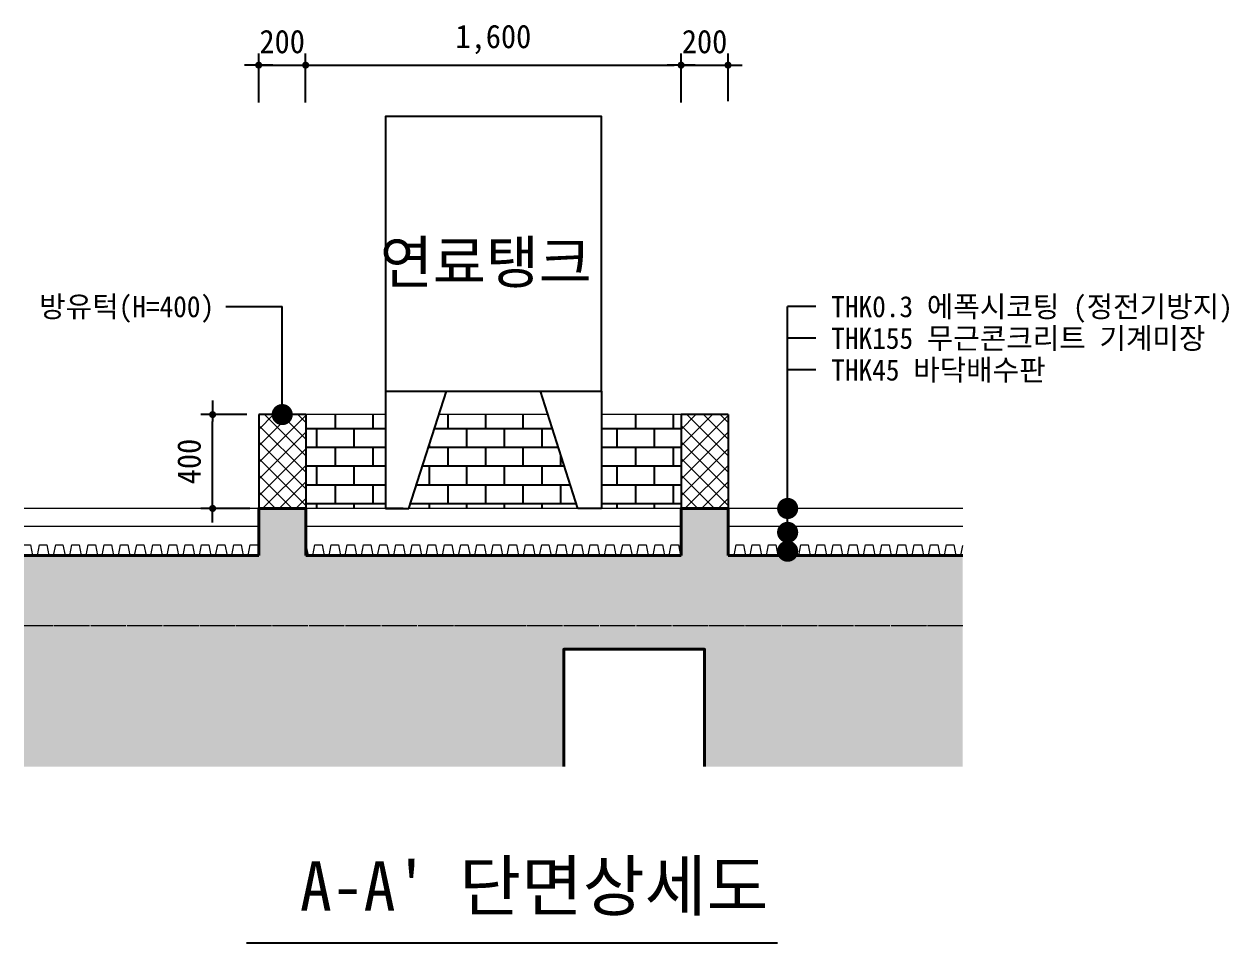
# Model space of a CAD drawing. Header units: inches. Extents: x 2004 to 150234, y 6875187 to 6994525.
# Drawn here: x 60718 to 70987, y 6963624 to 6971455 of the extents above; entities that cross this region are included whole.
import ezdxf
from ezdxf.enums import TextEntityAlignment as Align

# ---------------------------------------------------------------- set-up
doc = ezdxf.new("R2010")
doc.units = ezdxf.units.IN
doc.header["$MEASUREMENT"] = 0
doc.linetypes.add('CEN', pattern=[62, 60, -1, 0, -1])
doc.linetypes.add('HID', pattern=[2.3, 1.5, -0.8])
doc.layers.get('0').update_dxf_attribs({"linetype": 'CONTINUOUS'})
for name, color, linetype in [('A-CHK', 7, 'CONTINUOUS'), ('A-CONC-SOLD', 253, 'CEN'), ('A-ELEV-PATT', 252, 'CONTINUOUS')]:
    doc.layers.add(name, color=color, linetype=linetype)
for name, color, linetype, lineweight in [('A-CNTL', 1, 'CEN', 15), ('A-CONC-LIN1', 2, 'CONTINUOUS', 40), ('A-DIMS', 7, 'CONTINUOUS', 25), ('A-ELEV-LIN3', 8, 'CONTINUOUS', 18), ('A-MKXS-LEAD', 7, 'CONTINUOUS', 25), ('A-MKXS-TEXT1', 3, 'CONTINUOUS', 25), ('A-SECT-MESH', 8, 'HID', 18), ('A-WAXM-BLOC', 3, 'CONTINUOUS', 25), ('A-XXXX-DRBD', 9, 'CONTINUOUS', 20), ('A-XXXX-FIN2', 6, 'CONTINUOUS', 20), ('A-XXXX-HATC', 8, 'CONTINUOUS', 18), ('A-XXXX-TXT1', 3, 'CONTINUOUS', 25)]:
    doc.layers.add(name, color=color, linetype=linetype, lineweight=lineweight)
doc.styles.add('HY울릉도L', font='H2GTRE.TTF')
doc.styles.get("Standard").update_dxf_attribs({"font": 'SIMPLEX.shx'})
doc.styles.add('돋움체', font='')
doc.styles.get('돋움체').set_extended_font_data('DotumChe')
doc.linetypes.add('와이어메쉬', pattern='A,1,-1,1,-1,1,-1,["X",Standard,S=1,R=0,X=-0.3,Y=-0.5],-1,1,-1,1,-1', length=11)
doc.dimstyles.new('CDIM', dxfattribs={"dimtxt": 2, "dimasz": 0.6, "dimexe": 1, "dimexo": 1, "dimgap": 1, "dimtad": 1, "dimdec": 0, "dimrnd": 0.5, "dimzin": 0, "dimdsep": 32, "dimlunit": 6, "dimtxsty": 'HY울릉도L', "dimblk1": '_CIDOT', "dimblk2": '_CIDOT', "dimsah": 1, "dimcen": 4.5, "dimclrd": 2, "dimclre": 2, "dimclrt": 7, "dimadec": 0, "dimazin": 0, "dimtfac": 1, "dimtdec": 0, "dimtix": 1, "dimtmove": 2, "dimatfit": 1, "dimldrblk": '_CIDOT', "dimfxl": 1, "dimtolj": 1, "dimtzin": 0, "dimlwd": -1, "dimarcsym": 0})

# ---------------------------------------------------------------- blocks, each defined once
blk = doc.blocks.new('_CIDOT')
at = {"color": 0, "linetype": 'ByBlock'}
blk.add_line((2, 0), (-1, 0), dxfattribs=at)
at = {"color": 0, "linetype": 'ByBlock', "const_width": 0.5}
blk.add_lwpolyline([(-0.25, 0, 1), (0.25, 0, 1)], format="xyb", close=True, dxfattribs=at)
blk = doc.blocks.new('*D110')
at = {"layer": 'A-DIMS', "lineweight": -2, "transparency": 16777216}
for p, q in [((62618, 6968127), (62225, 6968127)), ((62643, 6967327), (62225, 6967327))]:
    blk.add_line(p, q, dxfattribs=at)
at = {"layer": 'A-DIMS', "transparency": 16777216}
blk.add_line((62325, 6967387), (62325, 6968067), dxfattribs=at)
at = {"layer": 'A-DIMS', "transparency": 16777216, "xscale": 60, "yscale": 60, "zscale": 60}
for p, rotation in [((62325, 6968127), 90), ((62325, 6967327), 270)]:
    blk.add_blockref('_CIDOT', p, dxfattribs=dict(at, rotation=rotation))
at = {"layer": 'A-DIMS', "color": 3, "transparency": 16777216, "insert": (62125, 6967727), "char_height": 200, "attachment_point": 5, "rotation": 90, "style": '돋움체'}
blk.add_mtext('\\A1;400', dxfattribs=at)
blk = doc.blocks.new('*D279')
at = {"layer": 'A-DIMS', "lineweight": -2, "transparency": 16777216}
for p, q in [((62718, 6970787), (62718, 6971205)), ((63118, 6970799), (63118, 6971205))]:
    blk.add_line(p, q, dxfattribs=at)
at = {"layer": 'A-DIMS', "transparency": 16777216}
for p, q in [((62658, 6971105), (62598, 6971105)), ((62718, 6971105), (63118, 6971105)), ((63178, 6971105), (63238, 6971105))]:
    blk.add_line(p, q, dxfattribs=at)
at = {"layer": 'A-DIMS', "transparency": 16777216, "xscale": 60, "yscale": 60, "zscale": 60}
blk.add_blockref('_CIDOT', (62718, 6971105), dxfattribs=at)
at = {"layer": 'A-DIMS', "transparency": 16777216, "xscale": 60, "yscale": 60, "zscale": 60, "rotation": 180}
blk.add_blockref('_CIDOT', (63118, 6971105), dxfattribs=at)
at = {"layer": 'A-DIMS', "color": 3, "transparency": 16777216, "insert": (62918, 6971305), "char_height": 200, "attachment_point": 5, "style": '돋움체'}
blk.add_mtext('\\A1;200', dxfattribs=at)
blk = doc.blocks.new('*D280')
at = {"layer": 'A-DIMS', "lineweight": -2, "transparency": 16777216}
for p, q in [((63118, 6970787), (63118, 6971205)), ((66318, 6970885), (66318, 6971205))]:
    blk.add_line(p, q, dxfattribs=at)
at = {"layer": 'A-DIMS', "transparency": 16777216}
blk.add_line((63178, 6971105), (66258, 6971105), dxfattribs=at)
at = {"layer": 'A-DIMS', "transparency": 16777216, "xscale": 60, "yscale": 60, "zscale": 60, "rotation": 180}
blk.add_blockref('_CIDOT', (63118, 6971105), dxfattribs=at)
at = {"layer": 'A-DIMS', "transparency": 16777216, "xscale": 60, "yscale": 60, "zscale": 60}
blk.add_blockref('_CIDOT', (66318, 6971105), dxfattribs=at)
at = {"layer": 'A-DIMS', "color": 3, "transparency": 16777216, "insert": (64718, 6971324), "char_height": 200, "attachment_point": 5, "style": '돋움체'}
blk.add_mtext('\\A1;1,600', dxfattribs=at)
blk = doc.blocks.new('*D281')
at = {"layer": 'A-DIMS', "lineweight": -2, "transparency": 16777216}
for p, q in [((66318, 6970787), (66318, 6971205)), ((66718, 6970799), (66718, 6971205))]:
    blk.add_line(p, q, dxfattribs=at)
at = {"layer": 'A-DIMS', "transparency": 16777216}
for p, q in [((66258, 6971105), (66198, 6971105)), ((66318, 6971105), (66718, 6971105)), ((66778, 6971105), (66838, 6971105))]:
    blk.add_line(p, q, dxfattribs=at)
at = {"layer": 'A-DIMS', "transparency": 16777216, "xscale": 60, "yscale": 60, "zscale": 60}
blk.add_blockref('_CIDOT', (66318, 6971105), dxfattribs=at)
at = {"layer": 'A-DIMS', "transparency": 16777216, "xscale": 60, "yscale": 60, "zscale": 60, "rotation": 180}
blk.add_blockref('_CIDOT', (66718, 6971105), dxfattribs=at)
at = {"layer": 'A-DIMS', "color": 3, "transparency": 16777216, "insert": (66518, 6971305), "char_height": 200, "attachment_point": 5, "style": '돋움체'}
blk.add_mtext('\\A1;200', dxfattribs=at)

msp = doc.modelspace()

# ---------------------------------------------------------------- hatches: boundary and pattern name
at = {"layer": 'A-CONC-SOLD'}
h = msp.add_hatch(color=256, dxfattribs=at)
h.dxf.hatch_style = 1
h.paths.add_polyline_path([(60718.3, 6966926.8), (60718.3, 6965126.8), (65318.3, 6965126.8), (65318.3, 6966126.8), (66518.3, 6966126.8), (66518.3, 6965126.8), (68718.3, 6965126.8), (68718.3, 6966926.8), (66718.3, 6966926.8), (66718.3, 6967326.8), (66318.3, 6967326.8), (66318.3, 6966926.8), (63118.3, 6966926.8), (63118.3, 6967326.8), (62718.3, 6967326.8), (62718.3, 6966926.8)])
at = {"layer": 'A-ELEV-PATT', "ltscale": 0.5}
h = msp.add_hatch(dxfattribs=at)
h.set_pattern_fill('AR-B816', color=256, scale=20, style=0)
h.set_pattern_definition([(360, (-233107.46, 6952169.4), (4e-14, 160), []), (90, (-233107.46, 6952169.4), (-160, 160), [160, -160])])
h.paths.add_polyline_path([(65638.3, 6968126.8), (65638.3, 6967326.8), (66318.3, 6967326.8), (66318.3, 6968126.8)])
h.paths.add_polyline_path([(63798.3, 6967326.8), (63798.3, 6968126.8), (63118.3, 6968126.8), (63118.3, 6967326.8)])
h.paths.add_polyline_path([(64254.3, 6968126.8), (63998.3, 6967326.8), (65438.3, 6967326.8), (65182.3, 6968126.8)])
at = {"layer": 'A-XXXX-HATC'}
h = msp.add_hatch(dxfattribs=at)
h.set_pattern_fill('블럭단면', color=256, scale=100, style=0)
h.set_pattern_definition([(45, (-7905721.71, 6923399.66), (-70.7106781, 70.7106781), []), (135, (-7905721.71, 6923399.66), (-70.7106781, -70.7106781), [])])
h.paths.add_polyline_path([(62718.3, 6967326.8), (63118.3, 6967326.8), (63118.3, 6968126.8), (62718.3, 6968126.8)])
h = msp.add_hatch(dxfattribs=at)
h.set_pattern_fill('블럭단면', color=256, scale=100, style=0)
h.set_pattern_definition([(45, (-7902121.71, 6923399.66), (-70.7106781, 70.7106781), []), (135, (-7902121.71, 6923399.66), (-70.7106781, -70.7106781), [])])
h.paths.add_polyline_path([(66318.3, 6967326.8), (66718.3, 6967326.8), (66718.3, 6968126.8), (66318.3, 6968126.8)])

# ---------------------------------------------------------------- linework, layer by layer
for p, q in [((63948.3, 6967326.8), (63798.3, 6967326.8)), ((65638.3, 6967326.8), (65488.3, 6967326.8))]:
    msp.add_line(p, q)
at = {"layer": 'A-CHK', "color": 8, "ltscale": 0.5}
for p, q in [((63798.3, 6968326.8), (63798.3, 6967326.8)), ((63998.3, 6967326.8), (64318.3, 6968326.8)), ((65438.3, 6967326.8), (65118.3, 6968326.8)), ((65638.3, 6968326.8), (65638.3, 6967326.8)), ((63798.3, 6967326.8), (63998.3, 6967326.8)), ((65638.3, 6967326.8), (65438.3, 6967326.8))]:
    msp.add_line(p, q, dxfattribs=at)
msp.add_lwpolyline([(63798.3, 6968326.8), (65638.3, 6968326.8), (65638.3, 6970666.8), (63798.3, 6970666.8)], close=True, dxfattribs=at)
at = {"layer": 'A-CNTL', "ltscale": 5}
msp.add_line((68718.3, 6966326.8), (60718.3, 6966326.8), dxfattribs=at)
at = {"layer": 'A-CONC-LIN1'}
for points in [[(63118.3, 6966926.8), (63118.3, 6967326.8), (62718.3, 6967326.8), (62718.3, 6966926.8)], [(66718.3, 6966926.8), (66718.3, 6967326.8), (66318.3, 6967326.8), (66318.3, 6966926.8)], [(60718.3, 6966926.8), (62718.3, 6966926.8)], [(63118.3, 6966926.8), (66318.3, 6966926.8)], [(66718.3, 6966926.8), (68718.3, 6966926.8)], [(66518.3, 6965126.8), (66518.3, 6966126.8), (65318.3, 6966126.8), (65318.3, 6965126.8)]]:
    msp.add_lwpolyline(points, dxfattribs=at)
at = {"layer": 'A-ELEV-LIN3'}
for p, q in [((63798.3, 6968126.8), (63118.3, 6968126.8)), ((65182.3, 6968126.8), (64254.3, 6968126.8)), ((66318.3, 6968126.8), (65638.3, 6968126.8))]:
    msp.add_line(p, q, dxfattribs=at)
at = {"layer": 'A-MKXS-LEAD'}
for p, q in [((62438.3, 6969047.1), (62918.3, 6969047.1)), ((62918.3, 6968126.8), (62918.3, 6969047.1)), ((67226.1, 6966926.8), (67226.1, 6969047.1)), ((67466.1, 6969047.1), (67226.1, 6969047.1)), ((67466.1, 6968777.1), (67226.1, 6968777.1)), ((67466.1, 6968507.1), (67226.1, 6968507.1))]:
    msp.add_line(p, q, dxfattribs=at)
at = {"layer": 'A-MKXS-LEAD', "const_width": 90}
for points in [[(62963.3, 6968126.8, -1), (62873.3, 6968126.8, -1)], [(67181.1, 6967326.8, 1), (67271.1, 6967326.8, 1)], [(67181.1, 6967123.3, 1), (67271.1, 6967123.3, 1)], [(67181.1, 6966962.2, 1), (67271.1, 6966962.2, 1)]]:
    msp.add_lwpolyline(points, format="xyb", close=True, dxfattribs=at)
at = {"layer": 'A-SECT-MESH', "linetype": '와이어메쉬', "ltscale": 30}
for p, q in [((62718.3, 6967171.8), (60718.3, 6967171.8)), ((66318.3, 6967171.8), (63118.3, 6967171.8)), ((68718.3, 6967171.8), (66718.3, 6967171.8))]:
    msp.add_line(p, q, dxfattribs=at)
at = {"layer": 'A-WAXM-BLOC'}
for p, q in [((62718.3, 6968126.8), (62718.3, 6967326.8)), ((63118.3, 6968126.8), (63118.3, 6967326.8)), ((66318.3, 6968126.8), (66318.3, 6967326.8)), ((66718.3, 6968126.8), (66718.3, 6967326.8))]:
    msp.add_line(p, q, dxfattribs=at)
for points in [[(63118.3, 6968126.8), (62718.3, 6968126.8)], [(66718.3, 6968126.8), (66318.3, 6968126.8)]]:
    msp.add_lwpolyline(points, dxfattribs=at)
at = {"layer": 'A-XXXX-DRBD'}
for points in [[(60718.3, 6967016.8), (60773.7, 6967016.8), (60791.1, 6966926.8), (60832.1, 6966926.8), (60849.6, 6967016.8), (60911.7, 6967016.8), (60929.2, 6966926.8), (60970.2, 6966926.8), (60987.7, 6967016.8), (61049.8, 6967016.8), (61067.3, 6966926.8), (61108.2, 6966926.8), (61125.7, 6967016.8), (61187.9, 6967016.8), (61205.3, 6966926.8), (61246.3, 6966926.8), (61263.8, 6967016.8), (61325.9, 6967016.8), (61343.4, 6966926.8), (61384.4, 6966926.8), (61401.9, 6967016.8), (61464, 6967016.8), (61481.5, 6966926.8), (61522.4, 6966926.8), (61539.9, 6967016.8), (61602.1, 6967016.8), (61619.5, 6966926.8), (61660.5, 6966926.8), (61678, 6967016.8), (61740.1, 6967016.8), (61757.6, 6966926.8), (61798.6, 6966926.8), (61816.1, 6967016.8), (61878.2, 6967016.8), (61895.7, 6966926.8), (61936.6, 6966926.8), (61954.1, 6967016.8), (62016.3, 6967016.8), (62033.7, 6966926.8), (62074.7, 6966926.8), (62092.2, 6967016.8), (62154.3, 6967016.8), (62171.8, 6966926.8), (62212.8, 6966926.8), (62230.3, 6967016.8), (62292.4, 6967016.8), (62309.9, 6966926.8), (62350.8, 6966926.8), (62368.3, 6967016.8), (62430.5, 6967016.8), (62447.9, 6966926.8), (62488.9, 6966926.8), (62506.4, 6967016.8), (62568.5, 6967016.8), (62586, 6966926.8), (62627, 6966926.8), (62644.5, 6967016.8), (62706.6, 6967016.8), (62718.3, 6966956.5)], [(63118.3, 6967016.8), (63120.8, 6967016.8), (63138.3, 6966926.8), (63179.3, 6966926.8), (63196.7, 6967016.8), (63258.9, 6967016.8), (63276.3, 6966926.8), (63317.3, 6966926.8), (63334.8, 6967016.8), (63396.9, 6967016.8), (63414.4, 6966926.8), (63455.4, 6966926.8), (63472.9, 6967016.8), (63535, 6967016.8), (63552.5, 6966926.8), (63593.5, 6966926.8), (63610.9, 6967016.8), (63673.1, 6967016.8), (63690.5, 6966926.8), (63731.5, 6966926.8), (63749, 6967016.8), (63811.1, 6967016.8), (63828.6, 6966926.8), (63869.6, 6966926.8), (63887.1, 6967016.8), (63949.2, 6967016.8), (63966.7, 6966926.8), (64007.7, 6966926.8), (64025.1, 6967016.8), (64087.3, 6967016.8), (64104.7, 6966926.8), (64145.7, 6966926.8), (64163.2, 6967016.8), (64225.3, 6967016.8), (64242.8, 6966926.8), (64283.8, 6966926.8), (64301.3, 6967016.8), (64363.4, 6967016.8), (64380.9, 6966926.8), (64421.9, 6966926.8), (64439.3, 6967016.8), (64501.5, 6967016.8), (64518.9, 6966926.8), (64559.9, 6966926.8), (64577.4, 6967016.8), (64639.5, 6967016.8), (64657, 6966926.8), (64698, 6966926.8), (64715.5, 6967016.8), (64777.6, 6967016.8), (64795.1, 6966926.8), (64836.1, 6966926.8), (64853.5, 6967016.8), (64915.7, 6967016.8), (64933.1, 6966926.8), (64974.1, 6966926.8), (64991.6, 6967016.8), (65053.7, 6967016.8), (65071.2, 6966926.8), (65112.2, 6966926.8), (65129.7, 6967016.8), (65191.8, 6967016.8), (65209.3, 6966926.8), (65250.3, 6966926.8), (65267.7, 6967016.8), (65329.9, 6967016.8), (65347.3, 6966926.8), (65388.3, 6966926.8), (65405.8, 6967016.8), (65467.9, 6967016.8), (65485.4, 6966926.8), (65526.4, 6966926.8), (65543.9, 6967016.8), (65606, 6967016.8), (65623.5, 6966926.8), (65664.5, 6966926.8), (65681.9, 6967016.8), (65744.1, 6967016.8), (65761.5, 6966926.8), (65802.5, 6966926.8), (65820, 6967016.8), (65882.1, 6967016.8), (65899.6, 6966926.8), (65940.6, 6966926.8), (65958.1, 6967016.8), (66020.2, 6967016.8), (66037.7, 6966926.8), (66078.7, 6966926.8), (66096.1, 6967016.8), (66158.3, 6967016.8), (66175.7, 6966926.8), (66216.7, 6966926.8), (66234.2, 6967016.8), (66296.3, 6967016.8), (66313.8, 6966926.8), (66318.3, 6966926.8)], [(66718.3, 6966976.8), (66728, 6966926.8), (66769, 6966926.8), (66786.5, 6967016.8), (66848.6, 6967016.8), (66866.1, 6966926.8), (66907.1, 6966926.8), (66924.5, 6967016.8), (66986.7, 6967016.8), (67004.1, 6966926.8), (67045.1, 6966926.8), (67062.6, 6967016.8), (67124.7, 6967016.8), (67142.2, 6966926.8), (67183.2, 6966926.8), (67200.7, 6967016.8), (67262.8, 6967016.8), (67280.3, 6966926.8), (67321.3, 6966926.8), (67338.7, 6967016.8), (67400.9, 6967016.8), (67418.3, 6966926.8), (67459.3, 6966926.8), (67476.8, 6967016.8), (67538.9, 6967016.8), (67556.4, 6966926.8), (67597.4, 6966926.8), (67614.9, 6967016.8), (67677, 6967016.8), (67694.5, 6966926.8), (67735.5, 6966926.8), (67752.9, 6967016.8), (67815.1, 6967016.8), (67832.5, 6966926.8), (67873.5, 6966926.8), (67891, 6967016.8), (67953.1, 6967016.8), (67970.6, 6966926.8), (68011.6, 6966926.8), (68029.1, 6967016.8), (68091.2, 6967016.8), (68108.7, 6966926.8), (68149.7, 6966926.8), (68167.1, 6967016.8), (68229.3, 6967016.8), (68246.7, 6966926.8), (68287.7, 6966926.8), (68305.2, 6967016.8), (68367.3, 6967016.8), (68384.8, 6966926.8), (68425.8, 6966926.8), (68443.3, 6967016.8), (68505.4, 6967016.8), (68522.9, 6966926.8), (68563.9, 6966926.8), (68581.3, 6967016.8), (68643.5, 6967016.8), (68660.9, 6966926.8), (68701.9, 6966926.8), (68718.3, 6967011.1)]]:
    msp.add_lwpolyline(points, dxfattribs=at)
at = {"layer": 'A-XXXX-FIN2'}
msp.add_line((68718.3, 6967326.8), (60718.3, 6967326.8), dxfattribs=at)
at = {"layer": 'A-XXXX-TXT1'}
msp.add_line((62614.5, 6963624.2), (67138.9, 6963624.2), dxfattribs=at)

# ---------------------------------------------------------------- texts
at = {"layer": 'A-MKXS-TEXT1', "style": '돋움체'}
for s, height, p in [('연료탱크', 360, (63750.5, 6969426.8)), ('THK0.3 에폭시코팅 (정전기방지)', 180, (67597.8, 6969047.1)), ('THK155 무근콘크리트 기계미장', 180, (67597.8, 6968777.1)), ('THK45 바닥배수판', 180, (67597.8, 6968507.1))]:
    msp.add_text(s, height=height, dxfattribs=at).set_placement(p, align=Align.MIDDLE_LEFT)
msp.add_text('방유턱(H=400)', height=180, dxfattribs=at).set_placement((62338.3, 6969047.1), align=Align.MIDDLE_RIGHT)
at = {"layer": 'A-XXXX-TXT1', "style": '돋움체'}
msp.add_text("A-A' 단면상세도", height=420, dxfattribs=at).set_placement((67061.7, 6963773.9), align=Align.BOTTOM_RIGHT)

# ---------------------------------------------------------------- dimensions: what is measured, and where the dimension line sits
at = {"layer": 'A-DIMS'}
for base, p1, p2, picture, middle in [((63118.3, 6971104.6), (62718.3, 6970686.6), (63118.3, 6970699), '*D279', (62918.3, 6971304.8)), ((66318.3, 6971104.6), (63118.3, 6970686.6), (66318.3, 6970785.3), '*D280', (64718.3, 6971323.7)), ((66718.3, 6971104.6), (66318.3, 6970686.6), (66718.3, 6970699), '*D281', (66518.3, 6971304.8))]:
    dim = msp.add_linear_dim(base=base, p1=p1, p2=p2, dimstyle='CDIM', override={"dimscale": 100, "dimlfac": 0.5, "dimtxsty": '돋움체', "dimclrd": 256, "dimclre": 256, "dimclrt": 3}, dxfattribs=at)
    dim.commit()
    dim.dimension.update_dxf_attribs({"geometry": picture, "text_midpoint": middle})
dim = msp.add_linear_dim(base=(62325, 6968126.8), p1=(62743, 6967326.8), p2=(62718.3, 6968126.8), angle=90, dimstyle='CDIM', override={"dimscale": 100, "dimlfac": 0.5, "dimtxsty": '돋움체', "dimclrd": 256, "dimclre": 256, "dimclrt": 3}, dxfattribs=at)
dim.commit()
dim.dimension.update_dxf_attribs({"geometry": '*D110', "text_midpoint": (62124.8, 6967726.8)})

doc.saveas('drawing.dxf')
